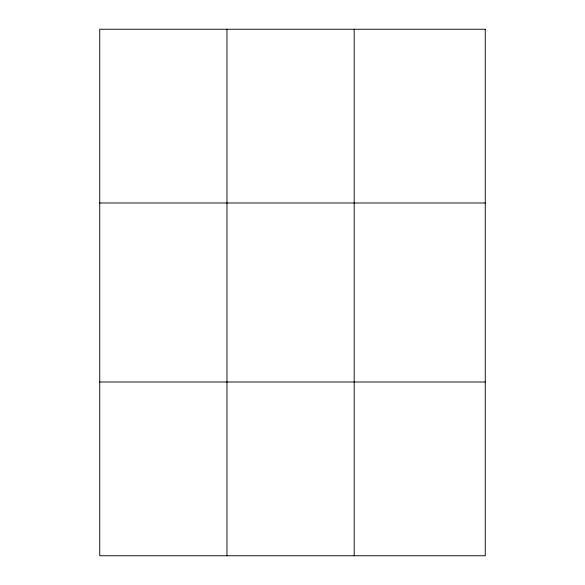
<?xml version="1.0" encoding="UTF-8"?>
<svg xmlns="http://www.w3.org/2000/svg" width="585" height="585" viewBox="0 0 585 585"><rect width="100%" height="100%" fill="white"/><g stroke="black" fill="none" stroke-linecap="round" stroke-linejoin="round"><path stroke-width="0.88" d="M226.965 555.75L226.965 29.25M354.181 555.75L354.181 29.25M99.742 202.995L485.257 202.995M99.742 382.005L485.257 382.005M485.257 29.25L485.257 555.75L99.742 555.75L99.742 29.25L485.257 29.25"/></g></svg>
